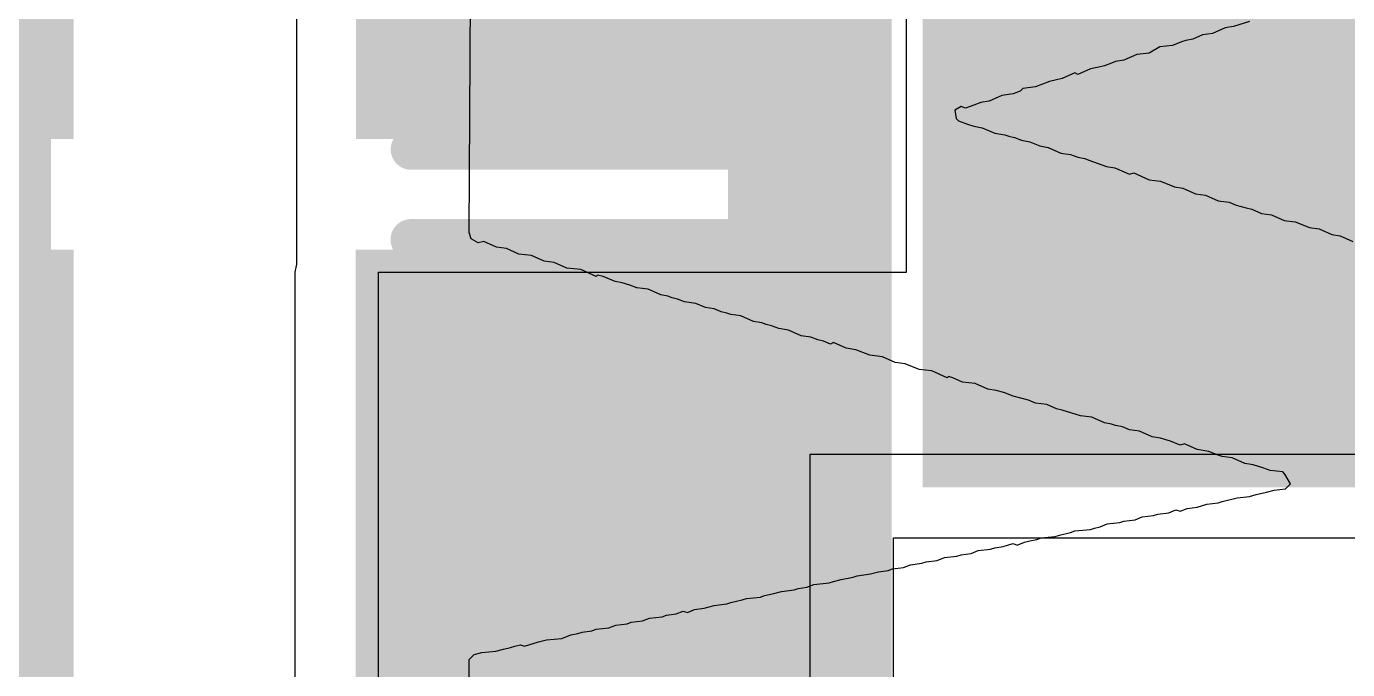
# Model space of a CAD drawing. Header units: inches. Extents: x 0 to 208, y 0 to 213.
# Drawn here: x 0.612 to 0.7735, y 2.4092 to 2.4877 of the extents above; entities that cross this region are included whole.
import ezdxf

# ---------------------------------------------------------------- set-up
doc = ezdxf.new("R2010")
doc.units = ezdxf.units.IN
doc.header["$MEASUREMENT"] = 0
for name, color, linetype in [('Bottom Layer', 5, 'Continuous'), ('Bottom Overlay', 54, 'Continuous'), ('Bottom Paste', 16, 'Continuous'), ('Bottom Solder', 6, 'Continuous'), ('L3_SIG1', 76, 'Continuous'), ('Top Overlay', 2, 'Continuous')]:
    doc.layers.add(name, color=color, linetype=linetype)

# ---------------------------------------------------------------- blocks, each defined once
blk = doc.blocks.new('SOT__223_B_180')
at = {"layer": 'Bottom Layer'}
blk.add_hatch(color=5, dxfattribs=at).paths.add_polyline_path([(-0.02953, 0.15945), (0.02953, 0.15945), (0.02953, 0.08071), (-0.02953, 0.08071)])
at = {"layer": 'Bottom Paste'}
blk.add_hatch(color=16, dxfattribs=at).paths.add_polyline_path([(-0.02953, 0.15945), (0.02953, 0.15945), (0.02953, 0.08071), (-0.02953, 0.08071)])
at = {"layer": 'Bottom Solder'}
blk.add_hatch(color=6, dxfattribs=at).paths.add_polyline_path([(-0.03353, 0.16345), (0.03353, 0.16345), (0.03353, 0.07671), (-0.03353, 0.07671)])
blk = doc.blocks.new('C___0805_B_221')
at = {"layer": 'Bottom Layer'}
for points in [[(-0.06, 0.03), (-0.02, 0.03), (-0.02, -0.03), (-0.06, -0.03)], [(0.02, 0.03), (0.06, 0.03), (0.06, -0.03), (0.02, -0.03)]]:
    blk.add_hatch(color=5, dxfattribs=at).paths.add_polyline_path(points)
at = {"layer": 'Bottom Paste'}
for points in [[(-0.06, 0.03), (-0.02, 0.03), (-0.02, -0.03), (-0.06, -0.03)], [(0.02, 0.03), (0.06, 0.03), (0.06, -0.03), (0.02, -0.03)]]:
    blk.add_hatch(color=16, dxfattribs=at).paths.add_polyline_path(points)
at = {"layer": 'Bottom Solder'}
for points in [[(-0.06276, 0.03276), (-0.01724, 0.03276), (-0.01724, -0.03276), (-0.06276, -0.03276)], [(0.01724, 0.03276), (0.06276, 0.03276), (0.06276, -0.03276), (0.01724, -0.03276)]]:
    blk.add_hatch(color=6, dxfattribs=at).paths.add_polyline_path(points)
at = {"layer": 'Bottom Overlay'}
for points in [[(-0.064, -0.034, 0.005, 0.005, 0), (-0.064, 0.034, 0.005, 0.005, 0)], [(-0.064, 0.034, 0.005, 0.005, 0), (-0.024, 0.034, 0.005, 0.005, 0)], [(0.024, 0.034, 0.005, 0.005, 0), (0.064, 0.034, 0.005, 0.005, 0)], [(0.064, -0.034, 0.005, 0.005, 0), (0.064, 0.034, 0.005, 0.005, 0)], [(-0.064, -0.034, 0.005, 0.005, 0), (-0.024, -0.034, 0.005, 0.005, 0)], [(0.024, -0.034, 0.005, 0.005, 0), (0.064, -0.034, 0.005, 0.005, 0)]]:
    blk.add_lwpolyline(points, format="xyseb", dxfattribs=at)
for points in [[(-0.06525, 0.034, 0.0025, 0.0025, 1), (-0.06275, 0.034, 0.0025, 0.0025, 1)], [(-0.06525, 0.034, 0.0025, 0.0025, 1), (-0.06275, 0.034, 0.0025, 0.0025, 1)], [(-0.02525, 0.034, 0.0025, 0.0025, 1), (-0.02275, 0.034, 0.0025, 0.0025, 1)], [(0.02275, 0.034, 0.0025, 0.0025, 1), (0.02525, 0.034, 0.0025, 0.0025, 1)], [(0.06275, 0.034, 0.0025, 0.0025, 1), (0.06525, 0.034, 0.0025, 0.0025, 1)], [(0.06275, 0.034, 0.0025, 0.0025, 1), (0.06525, 0.034, 0.0025, 0.0025, 1)], [(-0.06525, -0.034, 0.0025, 0.0025, 1), (-0.06275, -0.034, 0.0025, 0.0025, 1)], [(-0.06525, -0.034, 0.0025, 0.0025, 1), (-0.06275, -0.034, 0.0025, 0.0025, 1)], [(-0.02525, -0.034, 0.0025, 0.0025, 1), (-0.02275, -0.034, 0.0025, 0.0025, 1)], [(0.02275, -0.034, 0.0025, 0.0025, 1), (0.02525, -0.034, 0.0025, 0.0025, 1)], [(0.06275, -0.034, 0.0025, 0.0025, 1), (0.06525, -0.034, 0.0025, 0.0025, 1)], [(0.06275, -0.034, 0.0025, 0.0025, 1), (0.06525, -0.034, 0.0025, 0.0025, 1)]]:
    blk.add_lwpolyline(points, format="xyseb", close=True, dxfattribs=at)
blk = doc.blocks.new('C___0805_B_223')
at = {"layer": 'Bottom Layer'}
for points in [[(-0.06, 0.03), (-0.02, 0.03), (-0.02, -0.03), (-0.06, -0.03)], [(0.02, 0.03), (0.06, 0.03), (0.06, -0.03), (0.02, -0.03)]]:
    blk.add_hatch(color=5, dxfattribs=at).paths.add_polyline_path(points)
at = {"layer": 'Bottom Paste'}
for points in [[(-0.06, 0.03), (-0.02, 0.03), (-0.02, -0.03), (-0.06, -0.03)], [(0.02, 0.03), (0.06, 0.03), (0.06, -0.03), (0.02, -0.03)]]:
    blk.add_hatch(color=16, dxfattribs=at).paths.add_polyline_path(points)
at = {"layer": 'Bottom Solder'}
for points in [[(-0.06276, 0.03276), (-0.01724, 0.03276), (-0.01724, -0.03275), (-0.06276, -0.03275)], [(0.01724, 0.03276), (0.06276, 0.03276), (0.06276, -0.03275), (0.01724, -0.03275)]]:
    blk.add_hatch(color=6, dxfattribs=at).paths.add_polyline_path(points)
at = {"layer": 'Bottom Overlay'}
for points in [[(-0.064, -0.034, 0.005, 0.005, 0), (-0.064, 0.034, 0.005, 0.005, 0)], [(-0.064, 0.034, 0.005, 0.005, 0), (-0.024, 0.034, 0.005, 0.005, 0)], [(0.024, 0.034, 0.005, 0.005, 0), (0.064, 0.034, 0.005, 0.005, 0)], [(0.064, -0.034, 0.005, 0.005, 0), (0.064, 0.034, 0.005, 0.005, 0)], [(-0.064, -0.034, 0.005, 0.005, 0), (-0.024, -0.034, 0.005, 0.005, 0)], [(0.024, -0.034, 0.005, 0.005, 0), (0.064, -0.034, 0.005, 0.005, 0)]]:
    blk.add_lwpolyline(points, format="xyseb", dxfattribs=at)
for points in [[(-0.06525, 0.034, 0.0025, 0.0025, 1), (-0.06275, 0.034, 0.0025, 0.0025, 1)], [(-0.06525, 0.034, 0.0025, 0.0025, 1), (-0.06275, 0.034, 0.0025, 0.0025, 1)], [(-0.02525, 0.034, 0.0025, 0.0025, 1), (-0.02275, 0.034, 0.0025, 0.0025, 1)], [(0.02275, 0.034, 0.0025, 0.0025, 1), (0.02525, 0.034, 0.0025, 0.0025, 1)], [(0.06275, 0.034, 0.0025, 0.0025, 1), (0.06525, 0.034, 0.0025, 0.0025, 1)], [(0.06275, 0.034, 0.0025, 0.0025, 1), (0.06525, 0.034, 0.0025, 0.0025, 1)], [(-0.06525, -0.034, 0.0025, 0.0025, 1), (-0.06275, -0.034, 0.0025, 0.0025, 1)], [(-0.06525, -0.034, 0.0025, 0.0025, 1), (-0.06275, -0.034, 0.0025, 0.0025, 1)], [(-0.02525, -0.034, 0.0025, 0.0025, 1), (-0.02275, -0.034, 0.0025, 0.0025, 1)], [(0.02275, -0.034, 0.0025, 0.0025, 1), (0.02525, -0.034, 0.0025, 0.0025, 1)], [(0.06275, -0.034, 0.0025, 0.0025, 1), (0.06525, -0.034, 0.0025, 0.0025, 1)], [(0.06275, -0.034, 0.0025, 0.0025, 1), (0.06525, -0.034, 0.0025, 0.0025, 1)]]:
    blk.add_lwpolyline(points, format="xyseb", close=True, dxfattribs=at)

msp = doc.modelspace()

# ---------------------------------------------------------------- hatches: boundary and pattern name
at = {"layer": 'Bottom Layer'}
msp.add_hatch(color=5, dxfattribs=at).paths.add_polyline_path([(0.5385, 2.39), (0.615, 2.39), (0.615, 2.55081), (0.5385, 2.55081)])

# ---------------------------------------------------------------- linework, layer by layer
for p, q in [((0.64501, 2.54674), (0.64501, 2.46772)), ((0.71958, 2.45772), (0.71958, 2.497)), ((0.64501, 2.46772), (0.645, 2.46772)), ((0.645, 2.46772), (0.645, 2.45871)), ((0.645, 2.45871), (0.6448, 2.45772)), ((0.6448, 2.45772), (0.6448, 2.38766)), ((0.655, 2.38766), (0.655, 2.45772)), ((0.655, 2.45772), (0.71958, 2.45772)), ((0.825, 2.43547), (0.70776, 2.43547)), ((0.70776, 2.43547), (0.70776, 2.35266)), ((0.71796, 2.35266), (0.71796, 2.42528)), ((0.71796, 2.42528), (0.8148, 2.42528))]:
    msp.add_line(p, q, dxfattribs=at)
for points in [[(0.6735, 2.4241, 0.02, 0.02, -0.198912), (0.675, 2.42772, 0.02, 0.02, 0)], [(0.6735, 2.4241, 0.02, 0.02, -0.198912), (0.675, 2.42772, 0.02, 0.02, 0)], [(0.6735, 2.4241, 0.02, 0.02, -0.198912), (0.675, 2.42772, 0.02, 0.02, 0)], [(0.6735, 2.4241, 0.02, 0.02, -0.198912), (0.675, 2.42772, 0.02, 0.02, 0)], [(0.6735, 2.36516, 0.02, 0.02, 0), (0.6735, 2.4241, 0.02, 0.02, 0)]]:
    msp.add_lwpolyline(points, format="xyseb", dxfattribs=at)
for points in [[(0.67, 2.42772, 0.01, 0.01, 1), (0.68, 2.42772, 0.01, 0.01, 1)], [(0.67, 2.42772, 0.01, 0.01, 1), (0.68, 2.42772, 0.01, 0.01, 1)], [(0.67, 2.42772, 0.01, 0.01, 1), (0.68, 2.42772, 0.01, 0.01, 1)], [(0.67, 2.42772, 0.01, 0.01, 1), (0.68, 2.42772, 0.01, 0.01, 1)], [(0.6685, 2.4241, 0.01, 0.01, 1), (0.6785, 2.4241, 0.01, 0.01, 1)], [(0.6685, 2.4241, 0.01, 0.01, 1), (0.6785, 2.4241, 0.01, 0.01, 1)], [(0.6685, 2.4241, 0.01, 0.01, 1), (0.6785, 2.4241, 0.01, 0.01, 1)], [(0.6685, 2.4241, 0.01, 0.01, 1), (0.6785, 2.4241, 0.01, 0.01, 1)], [(0.6685, 2.4241, 0.01, 0.01, 1), (0.6785, 2.4241, 0.01, 0.01, 1)]]:
    msp.add_lwpolyline(points, format="xyseb", close=True, dxfattribs=at)
at = {"layer": 'L3_SIG1'}
msp.add_lwpolyline([(0.70776, 2.30772, 0.02, 0.02, 0), (0.70776, 2.55953, 0.02, 0.02, 0)], format="xyseb", dxfattribs=at)
at = {"layer": 'Top Overlay'}
for p, q in [((0.6661, 2.4626), (0.66627, 2.49177)), ((0.75851, 2.48757), (0.75697, 2.48688)), ((0.75954, 2.48774), (0.75851, 2.48757)), ((0.76151, 2.48834), (0.75954, 2.48774)), ((0.75319, 2.48585), (0.75207, 2.48542)), ((0.7537, 2.48602), (0.75319, 2.48585)), ((0.75456, 2.48619), (0.7537, 2.48602)), ((0.75576, 2.48671), (0.75456, 2.48619)), ((0.75697, 2.48688), (0.75576, 2.48671)), ((0.7477, 2.48431), (0.74615, 2.48362)), ((0.74924, 2.48448), (0.7477, 2.48431)), ((0.75053, 2.48525), (0.74924, 2.48448)), ((0.75207, 2.48542), (0.75053, 2.48525)), ((0.74204, 2.48259), (0.74049, 2.4819)), ((0.74306, 2.48276), (0.74204, 2.48259)), ((0.74375, 2.48293), (0.74306, 2.48276)), ((0.74461, 2.48328), (0.74375, 2.48293)), ((0.74512, 2.48345), (0.74461, 2.48328)), ((0.74615, 2.48362), (0.74512, 2.48345)), ((0.73706, 2.48104), (0.73534, 2.48036)), ((0.73792, 2.48122), (0.73706, 2.48104)), ((0.7386, 2.48139), (0.73792, 2.48122)), ((0.74015, 2.48207), (0.7386, 2.48139)), ((0.74049, 2.4819), (0.74015, 2.48207)), ((0.73122, 2.47933), (0.72968, 2.47864)), ((0.7326, 2.4795), (0.73122, 2.47933)), ((0.73345, 2.47984), (0.7326, 2.4795)), ((0.7338, 2.48019), (0.73345, 2.47984)), ((0.73534, 2.48036), (0.7338, 2.48019)), ((0.72625, 2.47796), (0.72547, 2.47753)), ((0.72547, 2.47753), (0.72565, 2.4765)), ((0.72676, 2.47778), (0.72625, 2.47796)), ((0.72779, 2.47813), (0.72676, 2.47778)), ((0.72865, 2.47847), (0.72779, 2.47813)), ((0.72968, 2.47864), (0.72865, 2.47847)), ((0.72565, 2.4765), (0.7259, 2.47624)), ((0.7259, 2.47624), (0.72702, 2.47581)), ((0.72702, 2.47581), (0.72779, 2.47555)), ((0.72779, 2.47555), (0.72882, 2.47538)), ((0.72882, 2.47538), (0.73037, 2.4747)), ((0.73037, 2.4747), (0.73157, 2.47452)), ((0.73157, 2.47452), (0.73208, 2.47435)), ((0.73208, 2.47435), (0.73277, 2.47418)), ((0.73277, 2.47418), (0.73363, 2.47384)), ((0.73363, 2.47384), (0.73466, 2.47367)), ((0.73466, 2.47367), (0.73586, 2.47315)), ((0.73586, 2.47315), (0.73689, 2.47298)), ((0.73689, 2.47298), (0.73843, 2.47229)), ((0.73843, 2.47229), (0.73963, 2.47212)), ((0.73963, 2.47212), (0.74049, 2.47178)), ((0.74049, 2.47178), (0.74135, 2.47161)), ((0.74135, 2.47161), (0.74186, 2.47143)), ((0.74186, 2.47143), (0.74401, 2.47066)), ((0.74401, 2.47066), (0.74504, 2.47049)), ((0.74504, 2.47049), (0.74684, 2.46972)), ((0.74684, 2.46972), (0.74736, 2.46989)), ((0.74736, 2.46989), (0.74924, 2.46903)), ((0.74924, 2.46903), (0.75062, 2.46886)), ((0.75062, 2.46886), (0.75233, 2.46817)), ((0.75233, 2.46817), (0.75336, 2.468)), ((0.75336, 2.468), (0.75491, 2.46732)), ((0.75491, 2.46732), (0.75611, 2.46714)), ((0.75611, 2.46714), (0.75765, 2.46646)), ((0.75765, 2.46646), (0.75902, 2.46629)), ((0.75902, 2.46629), (0.75988, 2.46594)), ((0.75988, 2.46594), (0.76108, 2.4656)), ((0.76108, 2.4656), (0.76177, 2.46543)), ((0.76177, 2.46543), (0.76297, 2.46491)), ((0.76297, 2.46491), (0.76417, 2.46474)), ((0.76417, 2.46474), (0.76572, 2.46406)), ((0.76572, 2.46406), (0.76709, 2.46388)), ((0.76709, 2.46388), (0.76881, 2.4632)), ((0.76881, 2.4632), (0.77001, 2.46303)), ((0.77001, 2.46303), (0.77155, 2.46234)), ((0.66636, 2.46182), (0.6661, 2.4626)), ((0.66721, 2.46131), (0.66636, 2.46182)), ((0.6679, 2.46148), (0.66721, 2.46131)), ((0.66944, 2.46079), (0.6679, 2.46148)), ((0.77155, 2.46234), (0.77258, 2.46217)), ((0.77258, 2.46217), (0.77413, 2.46148)), ((0.67065, 2.46062), (0.66944, 2.46079)), ((0.67219, 2.45994), (0.67065, 2.46062)), ((0.67373, 2.45977), (0.67219, 2.45994)), ((0.67528, 2.45908), (0.67373, 2.45977)), ((0.67648, 2.45891), (0.67528, 2.45908)), ((0.67802, 2.45822), (0.67648, 2.45891)), ((0.67974, 2.45805), (0.67802, 2.45822)), ((0.68163, 2.45719), (0.67974, 2.45805)), ((0.6818, 2.45736), (0.68163, 2.45719)), ((0.68249, 2.45719), (0.6818, 2.45736)), ((0.68395, 2.45659), (0.68249, 2.45719)), ((0.6848, 2.45642), (0.68395, 2.45659)), ((0.68575, 2.45616), (0.6848, 2.45642)), ((0.68661, 2.45582), (0.68575, 2.45616)), ((0.68798, 2.45565), (0.68661, 2.45582)), ((0.68952, 2.45496), (0.68798, 2.45565)), ((0.69038, 2.45479), (0.68952, 2.45496)), ((0.6909, 2.45462), (0.69038, 2.45479)), ((0.69158, 2.45445), (0.6909, 2.45462)), ((0.69244, 2.4541), (0.69158, 2.45445)), ((0.69381, 2.45393), (0.69244, 2.4541)), ((0.69501, 2.45342), (0.69381, 2.45393)), ((0.69604, 2.45324), (0.69501, 2.45342)), ((0.6969, 2.4529), (0.69604, 2.45324)), ((0.69759, 2.45273), (0.6969, 2.4529)), ((0.6981, 2.45256), (0.69759, 2.45273)), ((0.6993, 2.45239), (0.6981, 2.45256)), ((0.70085, 2.4517), (0.6993, 2.45239)), ((0.70188, 2.45153), (0.70085, 2.4517)), ((0.70239, 2.45136), (0.70188, 2.45153)), ((0.70308, 2.45118), (0.70239, 2.45136)), ((0.70394, 2.45084), (0.70308, 2.45118)), ((0.70514, 2.45067), (0.70394, 2.45084)), ((0.70668, 2.44998), (0.70514, 2.45067)), ((0.70788, 2.44981), (0.70668, 2.44998)), ((0.70874, 2.44947), (0.70788, 2.44981)), ((0.70943, 2.4493), (0.70874, 2.44947)), ((0.71029, 2.44895), (0.70943, 2.4493)), ((0.71063, 2.44913), (0.71029, 2.44895)), ((0.71218, 2.44844), (0.71063, 2.44913)), ((0.71338, 2.44827), (0.71218, 2.44844)), ((0.71509, 2.44758), (0.71338, 2.44827)), ((0.71664, 2.44741), (0.71509, 2.44758)), ((0.71818, 2.44672), (0.71664, 2.44741)), ((0.71938, 2.44655), (0.71818, 2.44672)), ((0.7211, 2.44586), (0.71938, 2.44655)), ((0.72264, 2.44569), (0.7211, 2.44586)), ((0.72453, 2.44484), (0.72264, 2.44569)), ((0.7247, 2.44501), (0.72453, 2.44484)), ((0.72522, 2.44484), (0.7247, 2.44501)), ((0.72642, 2.44432), (0.72522, 2.44484)), ((0.72796, 2.44415), (0.72642, 2.44432)), ((0.72951, 2.44346), (0.72796, 2.44415)), ((0.73054, 2.44329), (0.72951, 2.44346)), ((0.73148, 2.44303), (0.73054, 2.44329)), ((0.7326, 2.4426), (0.73148, 2.44303)), ((0.73448, 2.44209), (0.7326, 2.4426)), ((0.73534, 2.44175), (0.73448, 2.44209)), ((0.73672, 2.44157), (0.73534, 2.44175)), ((0.73792, 2.44106), (0.73672, 2.44157)), ((0.7386, 2.44089), (0.73792, 2.44106)), ((0.74032, 2.44037), (0.7386, 2.44089)), ((0.74083, 2.4402), (0.74032, 2.44037)), ((0.74221, 2.44003), (0.74083, 2.4402)), ((0.74375, 2.43934), (0.74221, 2.44003)), ((0.74461, 2.43917), (0.74375, 2.43934)), ((0.74512, 2.439), (0.74461, 2.43917)), ((0.74598, 2.43883), (0.74512, 2.439)), ((0.74684, 2.43849), (0.74598, 2.43883)), ((0.74804, 2.43831), (0.74684, 2.43849)), ((0.74959, 2.43763), (0.74804, 2.43831)), ((0.75062, 2.43746), (0.74959, 2.43763)), ((0.75113, 2.43728), (0.75062, 2.43746)), ((0.75182, 2.43711), (0.75113, 2.43728)), ((0.75302, 2.4366), (0.75182, 2.43711)), ((0.75353, 2.43677), (0.75302, 2.4366)), ((0.75508, 2.43608), (0.75353, 2.43677)), ((0.75654, 2.43583), (0.75508, 2.43608)), ((0.75765, 2.4354), (0.75654, 2.43583)), ((0.75817, 2.43522), (0.75765, 2.4354)), ((0.75937, 2.43505), (0.75817, 2.43522)), ((0.76091, 2.43437), (0.75937, 2.43505)), ((0.76194, 2.4342), (0.76091, 2.43437)), ((0.76314, 2.43385), (0.76194, 2.4342)), ((0.764, 2.43351), (0.76314, 2.43385)), ((0.76555, 2.43334), (0.764, 2.43351)), ((0.7658, 2.43308), (0.76555, 2.43334)), ((0.76649, 2.43188), (0.7658, 2.43308)), ((0.76229, 2.43059), (0.76357, 2.43085)), ((0.76357, 2.43085), (0.76452, 2.43111)), ((0.76452, 2.43111), (0.76589, 2.43128)), ((0.76589, 2.43128), (0.76649, 2.43188)), ((0.75388, 2.42888), (0.75508, 2.42905)), ((0.75508, 2.42905), (0.75628, 2.42939)), ((0.75628, 2.42939), (0.75765, 2.42956)), ((0.75765, 2.42956), (0.75817, 2.42973)), ((0.75817, 2.42973), (0.75997, 2.43016)), ((0.75997, 2.43016), (0.76151, 2.43033)), ((0.76151, 2.43033), (0.76229, 2.43059)), ((0.74615, 2.42733), (0.74753, 2.4275)), ((0.74753, 2.4275), (0.74838, 2.42785)), ((0.74838, 2.42785), (0.74976, 2.42802)), ((0.74976, 2.42802), (0.75027, 2.42819)), ((0.75027, 2.42819), (0.75165, 2.42836)), ((0.75165, 2.42836), (0.7525, 2.4287)), ((0.7525, 2.4287), (0.75302, 2.42853)), ((0.75302, 2.42853), (0.75388, 2.42888)), ((0.73826, 2.42561), (0.73963, 2.42596)), ((0.73963, 2.42596), (0.74015, 2.42613)), ((0.74015, 2.42613), (0.74204, 2.4263)), ((0.74204, 2.4263), (0.74255, 2.42647)), ((0.74255, 2.42647), (0.74324, 2.42664)), ((0.74324, 2.42664), (0.74409, 2.42699)), ((0.74409, 2.42699), (0.74564, 2.42716)), ((0.74564, 2.42716), (0.74615, 2.42733)), ((0.73037, 2.42407), (0.7314, 2.42424)), ((0.7314, 2.42424), (0.73191, 2.42441)), ((0.73191, 2.42441), (0.7326, 2.42459)), ((0.7326, 2.42459), (0.73311, 2.42441)), ((0.73311, 2.42441), (0.73397, 2.42476)), ((0.73397, 2.42476), (0.73466, 2.42493)), ((0.73466, 2.42493), (0.73551, 2.4251)), ((0.73551, 2.4251), (0.73603, 2.42527)), ((0.73603, 2.42527), (0.73774, 2.42544)), ((0.73774, 2.42544), (0.73826, 2.42561)), ((0.72333, 2.42253), (0.72419, 2.42287)), ((0.72419, 2.42287), (0.72573, 2.42304)), ((0.72573, 2.42304), (0.72625, 2.42321)), ((0.72625, 2.42321), (0.72745, 2.42338)), ((0.72745, 2.42338), (0.72831, 2.42373)), ((0.72831, 2.42373), (0.72985, 2.4239)), ((0.72985, 2.4239), (0.73037, 2.42407)), ((0.71518, 2.4209), (0.71612, 2.42115)), ((0.71612, 2.42115), (0.71732, 2.42132)), ((0.71732, 2.42132), (0.71784, 2.4215)), ((0.71784, 2.4215), (0.71921, 2.42167)), ((0.71921, 2.42167), (0.72007, 2.42201)), ((0.72007, 2.42201), (0.72144, 2.42218)), ((0.72144, 2.42218), (0.72196, 2.42235)), ((0.72196, 2.42235), (0.72333, 2.42253)), ((0.70737, 2.41927), (0.70823, 2.41961)), ((0.70823, 2.41961), (0.71012, 2.41978)), ((0.71012, 2.41978), (0.71063, 2.41995)), ((0.71063, 2.41995), (0.71157, 2.42021)), ((0.71157, 2.42021), (0.71303, 2.42047)), ((0.71303, 2.42047), (0.71355, 2.42064)), ((0.71355, 2.42064), (0.71518, 2.4209)), ((0.69948, 2.41772), (0.69999, 2.41789)), ((0.69999, 2.41789), (0.70171, 2.41806)), ((0.70171, 2.41806), (0.70222, 2.41824)), ((0.70222, 2.41824), (0.70334, 2.41849)), ((0.70334, 2.41849), (0.70428, 2.41875)), ((0.70428, 2.41875), (0.70583, 2.41892)), ((0.70583, 2.41892), (0.70634, 2.41909)), ((0.70634, 2.41909), (0.70737, 2.41927)), ((0.69141, 2.416), (0.69227, 2.41635)), ((0.69227, 2.41635), (0.69278, 2.41618)), ((0.69278, 2.41618), (0.69364, 2.41652)), ((0.69364, 2.41652), (0.69484, 2.41669)), ((0.69484, 2.41669), (0.69604, 2.41703)), ((0.69604, 2.41703), (0.69759, 2.41721)), ((0.69759, 2.41721), (0.6981, 2.41738)), ((0.6981, 2.41738), (0.69948, 2.41772)), ((0.68317, 2.41429), (0.68403, 2.41463)), ((0.68403, 2.41463), (0.6854, 2.4148)), ((0.6854, 2.4148), (0.68592, 2.41498)), ((0.68592, 2.41498), (0.68729, 2.41515)), ((0.68729, 2.41515), (0.68815, 2.41549)), ((0.68815, 2.41549), (0.68969, 2.41566)), ((0.68969, 2.41566), (0.69021, 2.41583)), ((0.69021, 2.41583), (0.69141, 2.416)), ((0.67554, 2.41283), (0.67742, 2.413)), ((0.67742, 2.413), (0.67854, 2.41343)), ((0.67854, 2.41343), (0.6794, 2.4136)), ((0.6794, 2.4136), (0.67991, 2.41377)), ((0.67991, 2.41377), (0.68111, 2.41395)), ((0.68111, 2.41395), (0.68163, 2.41412)), ((0.68163, 2.41412), (0.68317, 2.41429)), ((0.6667, 2.41103), (0.66764, 2.41129)), ((0.66764, 2.41129), (0.66936, 2.41146)), ((0.66936, 2.41146), (0.6703, 2.41171)), ((0.6703, 2.41171), (0.67116, 2.41189)), ((0.67116, 2.41189), (0.67168, 2.41206)), ((0.67168, 2.41206), (0.67236, 2.41223)), ((0.67236, 2.41223), (0.67288, 2.41206)), ((0.67288, 2.41206), (0.67459, 2.41257)), ((0.67459, 2.41257), (0.67554, 2.41283)), ((0.66593, 2.37267), (0.6661, 2.41043)), ((0.6661, 2.41043), (0.6667, 2.41103))]:
    msp.add_line(p, q, dxfattribs=at)

# ---------------------------------------------------------------- block references
at = {"rotation": 90}
msp.add_blockref('SOT__223_B_180', (0.885, 2.465), dxfattribs=at)
for name, p in [('C___0805_B_223', (0.63501, 2.50674)), ('C___0805_B_221', (0.63499, 2.42772))]:
    msp.add_blockref(name, p)

doc.saveas('drawing.dxf')
